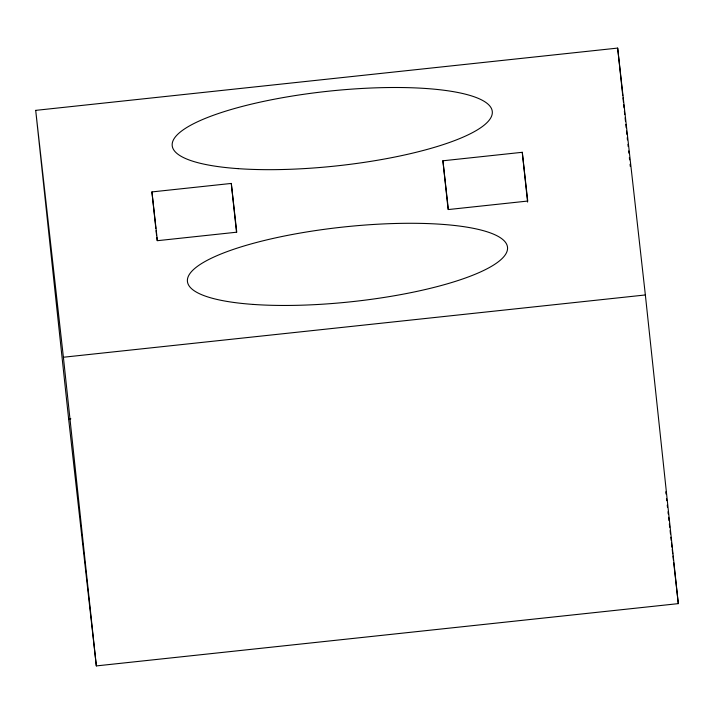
<?xml version="1.0" encoding="UTF-8"?>
<svg xmlns="http://www.w3.org/2000/svg" width="714" height="714" viewBox="0 0 714 714"><rect width="100%" height="100%" fill="white"/><g stroke="black" fill="none" stroke-linecap="round" stroke-linejoin="round"><path stroke-width="1.07" d="M35.7 110.367L617.664 48.088L645.358 294.962L678.3 603.633L96.336 665.912L68.642 419.038L35.7 110.367L63.394 357.241L96.336 665.912M151.93 191.923L231.291 183.436L236.762 232.193L157.401 240.689L151.93 191.923L155.831 228.435M442.912 160.784L522.273 152.296L527.744 201.053L448.383 209.55L442.912 160.784L448.106 209.47M63.394 357.241L645.358 294.962M68.642 419.038L70.856 418.806M665.76 491.821L666.01 494.034M666.501 498.461L666.751 500.675M667.251 505.11L667.501 507.324M667.992 511.751L668.242 513.964M668.616 517.284L668.982 520.604M669.357 523.924L669.732 527.244M670.107 530.573L670.473 533.894M670.848 537.214L671.222 540.534M671.472 542.747L671.963 547.174M672.213 549.387L672.713 553.814M672.963 556.036L673.454 560.463M673.704 562.677L678.3 603.633M617.664 48.088L622.742 95.658M622.983 97.872L623.456 102.298M623.688 104.512L624.045 107.832M624.393 111.143L624.75 114.463M625.107 117.783L625.464 121.103M625.812 124.423L626.169 127.744M626.526 131.064L626.874 134.384M627.231 137.704L627.463 139.908M627.936 144.335L628.177 146.548M628.65 150.975L628.882 153.189M629.355 157.615L629.596 159.829M630.06 164.256L630.301 166.469M522.273 152.296L527.584 202.08M231.291 183.436L236.486 232.112M156.063 230.649L156.536 235.076M156.768 237.289L157.125 240.609M238.119 168.647A160.953 37.574 -6.1 0 0 491.437 116.489A160.953 37.574 -6.1 0 0 267.107 100.656A160.953 37.574 -6.1 0 0 238.119 168.647M253.345 304.432A160.953 37.574 -6.1 0 0 506.672 252.274A160.953 37.574 -6.1 0 0 282.333 236.441A160.953 37.574 -6.1 0 0 253.345 304.432"/></g></svg>
